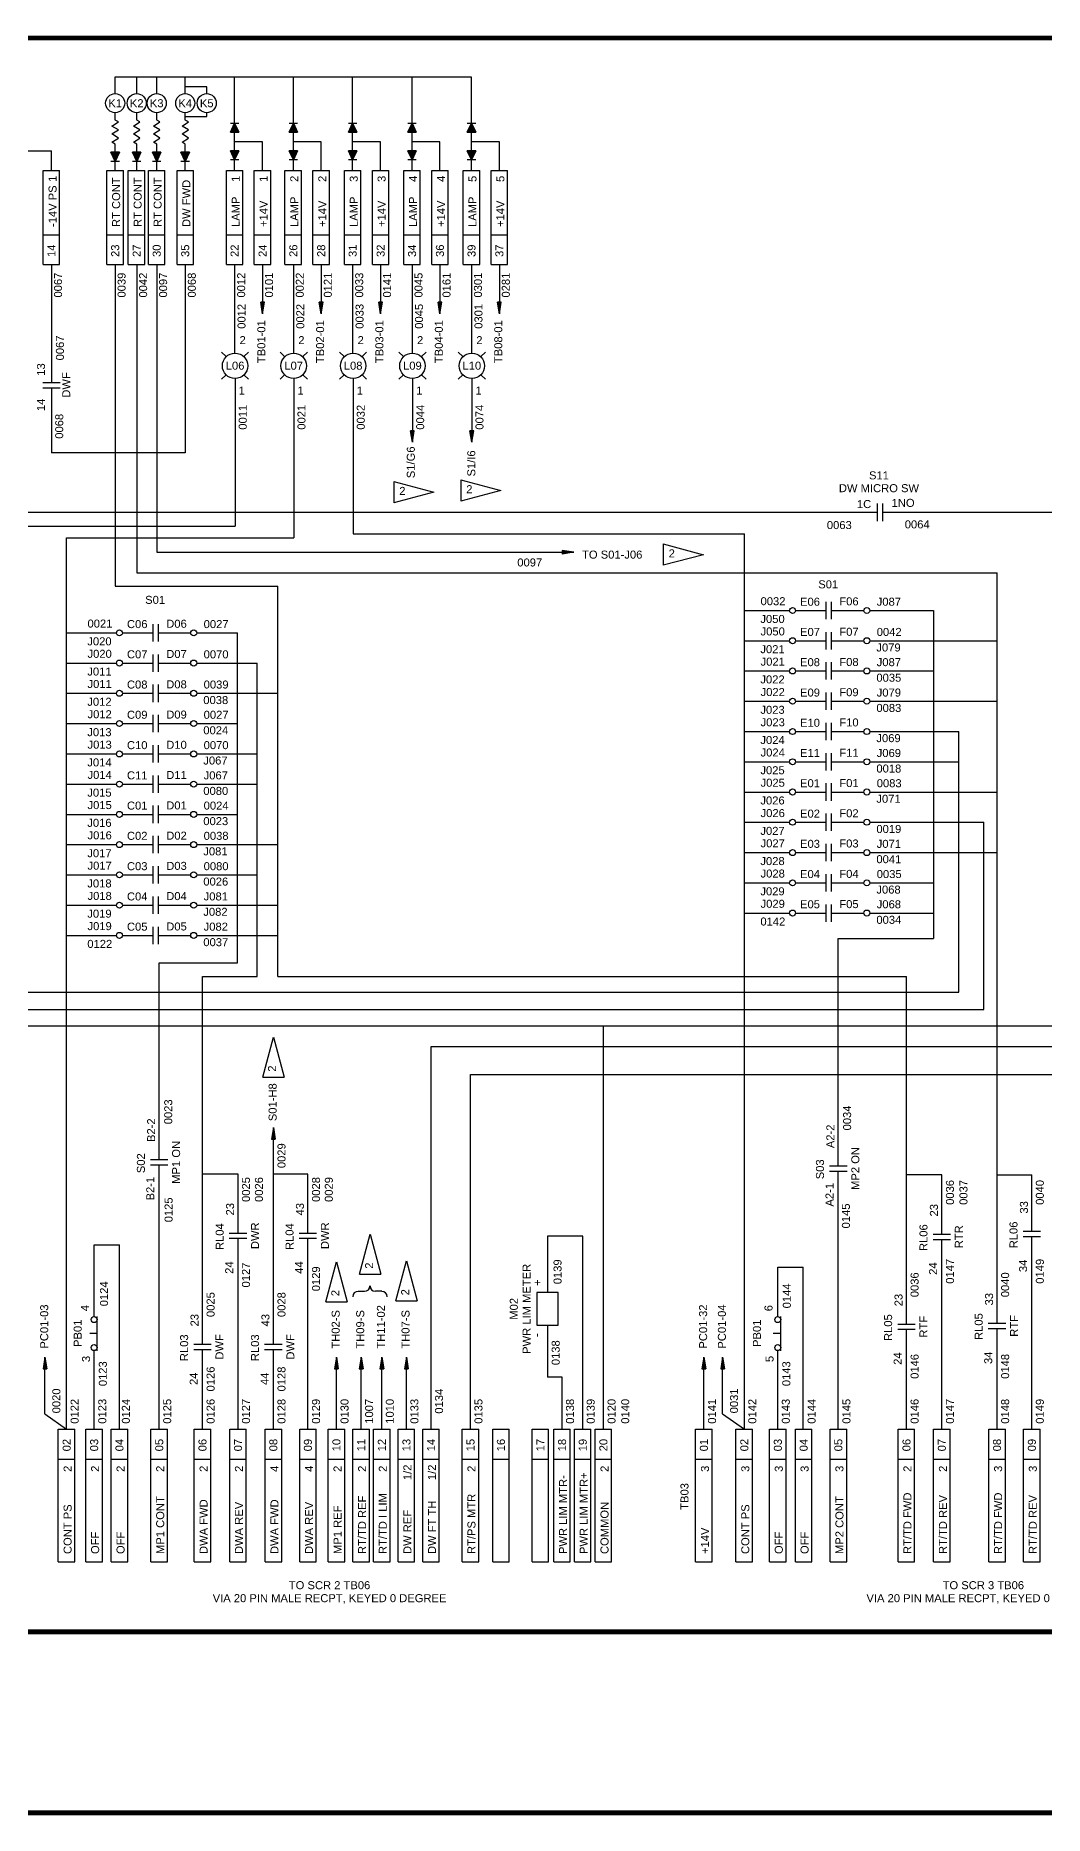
# Model space of a CAD drawing. Extents: x 0.8 to 17.4, y -1.4 to 9.
# Drawn here: x 5.76 to 11.67, y -1.4 to 9.03 of the extents above; entities that cross this region are included whole.
import ezdxf
from ezdxf.enums import TextEntityAlignment as Align

# ---------------------------------------------------------------- set-up
doc = ezdxf.new("R2010")
doc.units = 0
doc.header["$MEASUREMENT"] = 0
doc.layers.get('0').update_dxf_attribs({"linetype": 'CONTINUOUS'})
doc.layers.add('DRAWING', color=7, linetype='CONTINUOUS')
doc.styles.get("Standard").update_dxf_attribs({"font": 'ARIAL.TTF'})

# ---------------------------------------------------------------- blocks, each defined once
blk = doc.blocks.new('pot_arrow')
blk.add_hatch(color=256).paths.add_polyline_path([(-0.068, 0.011), (-0.068, -0.011), (0, 0)])
for p, q in [((-0.068, 0.011), (-0.068, -0.011)), ((0, 0), (-0.068, 0.011)), ((0, 0), (-0.068, -0.011))]:
    blk.add_line(p, q)
blk = doc.blocks.new('npcap')
for p, q in [((0, 0.051), (0, -0.051)), ((0.031, 0.051), (0.031, -0.051))]:
    blk.add_line(p, q)
blk = doc.blocks.new('connection')
blk.add_circle((0.074, 0), 0.0744)
blk = doc.blocks.new('diode')
blk.add_hatch(color=256).paths.add_polyline_path([(0.072, 0), (0, 0.033), (0, -0.033)])
for p, q in [((0, 0.033), (0.072, 0)), ((0, 0.033), (0, -0.033)), ((0.072, 0), (0, -0.033)), ((0.072, 0.033), (0.072, -0.033))]:
    blk.add_line(p, q)
blk = doc.blocks.new('resistor')
for p, q in [((0, 0), (0.016, 0.025)), ((0.016, 0.025), (0.047, -0.025)), ((0.047, -0.025), (0.08, 0.025)), ((0.08, 0.025), (0.111, -0.025)), ((0.111, -0.025), (0.142, 0.025)), ((0.142, 0.025), (0.174, -0.025)), ((0.174, -0.025), (0.189, 0))]:
    blk.add_line(p, q)

msp = doc.modelspace()

# ---------------------------------------------------------------- linework, layer by layer
at = {"color": 7, "const_width": 0.0288}
msp.add_lwpolyline([(17.409, -1.384), (17.409, 9.011), (0.776, 9.011), (0.776, -1.384)], close=True, dxfattribs=at)
msp.add_lwpolyline([(0.776, -0.324), (17.409, -0.324)], dxfattribs=at)
at = {"layer": 'DRAWING', "color": 7}
for p, q in [((8.315, 8.781), (6.227, 8.781)), ((6.229, 8.685), (6.229, 8.781)), ((6.355, 8.685), (6.355, 8.781)), ((6.472, 8.685), (6.472, 8.781)), ((6.639, 8.685), (6.639, 8.781)), ((6.928, 8.235), (6.928, 8.781)), ((7.272, 8.235), (7.272, 8.781)), ((7.619, 8.235), (7.619, 8.781)), ((7.967, 8.235), (7.967, 8.781)), ((8.315, 8.235), (8.315, 8.781)), ((6.765, 8.726), (6.639, 8.726)), ((6.765, 8.685), (6.765, 8.726)), ((6.229, 8.531), (6.229, 8.573)), ((6.355, 8.531), (6.355, 8.573)), ((6.472, 8.531), (6.472, 8.573)), ((6.639, 8.531), (6.639, 8.573)), ((6.639, 8.551), (6.765, 8.551)), ((6.765, 8.551), (6.765, 8.573)), ((4.125, 8.351), (5.856, 8.351)), ((5.856, 8.235), (5.856, 8.351)), ((6.229, 8.235), (6.229, 8.389)), ((6.355, 8.235), (6.355, 8.389)), ((6.472, 8.235), (6.472, 8.389)), ((6.639, 8.235), (6.639, 8.389)), ((7.092, 8.403), (6.928, 8.403)), ((7.092, 8.235), (7.092, 8.403)), ((7.435, 8.403), (7.272, 8.403)), ((7.435, 8.235), (7.435, 8.403)), ((7.783, 8.403), (7.619, 8.403)), ((7.783, 8.235), (7.783, 8.403)), ((8.13, 8.403), (7.967, 8.403)), ((8.13, 8.235), (8.13, 8.403)), ((8.478, 8.403), (8.315, 8.403)), ((8.478, 8.235), (8.478, 8.403)), ((5.808, 7.684), (5.808, 8.235)), ((5.808, 8.235), (5.904, 8.235)), ((5.904, 7.684), (5.904, 8.235)), ((6.181, 7.684), (6.181, 8.235)), ((6.181, 8.235), (6.277, 8.235)), ((6.277, 7.684), (6.277, 8.235)), ((6.306, 7.684), (6.306, 8.235)), ((6.306, 8.235), (6.403, 8.235)), ((6.403, 7.684), (6.403, 8.235)), ((6.424, 7.684), (6.424, 8.235)), ((6.424, 8.235), (6.52, 8.235)), ((6.52, 7.684), (6.52, 8.235)), ((6.591, 7.684), (6.591, 8.235)), ((6.591, 8.235), (6.688, 8.235)), ((6.688, 7.684), (6.688, 8.235)), ((6.88, 7.684), (6.88, 8.235)), ((6.88, 8.235), (6.977, 8.235)), ((6.977, 7.684), (6.977, 8.235)), ((7.043, 7.684), (7.043, 8.235)), ((7.043, 8.235), (7.14, 8.235)), ((7.14, 7.684), (7.14, 8.235)), ((7.223, 7.684), (7.223, 8.235)), ((7.223, 8.235), (7.32, 8.235)), ((7.32, 7.684), (7.32, 8.235)), ((7.387, 7.684), (7.387, 8.235)), ((7.387, 8.235), (7.483, 8.235)), ((7.483, 7.684), (7.483, 8.235)), ((7.571, 7.684), (7.571, 8.235)), ((7.571, 8.235), (7.668, 8.235)), ((7.668, 7.684), (7.668, 8.235)), ((7.735, 7.684), (7.735, 8.235)), ((7.735, 8.235), (7.831, 8.235)), ((7.831, 7.684), (7.831, 8.235)), ((7.919, 7.684), (7.919, 8.235)), ((7.919, 8.235), (8.015, 8.235)), ((8.015, 7.684), (8.015, 8.235)), ((8.082, 7.684), (8.082, 8.235)), ((8.082, 8.235), (8.179, 8.235)), ((8.179, 7.684), (8.179, 8.235)), ((8.266, 7.684), (8.266, 8.235)), ((8.266, 8.235), (8.363, 8.235)), ((8.363, 7.684), (8.363, 8.235)), ((8.43, 7.684), (8.43, 8.235)), ((8.43, 8.235), (8.526, 8.235)), ((8.526, 7.684), (8.526, 8.235)), ((5.808, 7.858), (5.904, 7.858)), ((6.181, 7.858), (6.277, 7.858)), ((6.306, 7.858), (6.403, 7.858)), ((6.424, 7.858), (6.52, 7.858)), ((6.591, 7.858), (6.688, 7.858)), ((6.88, 7.858), (6.977, 7.858)), ((7.043, 7.858), (7.14, 7.858)), ((7.223, 7.858), (7.32, 7.858)), ((7.387, 7.858), (7.483, 7.858)), ((7.571, 7.858), (7.668, 7.858)), ((7.735, 7.858), (7.831, 7.858)), ((7.919, 7.858), (8.015, 7.858)), ((8.082, 7.858), (8.179, 7.858)), ((8.266, 7.858), (8.363, 7.858)), ((8.43, 7.858), (8.526, 7.858)), ((5.808, 7.684), (5.904, 7.684)), ((5.856, 7.684), (5.856, 6.991)), ((6.181, 7.684), (6.277, 7.684)), ((6.229, 7.684), (6.229, 5.8)), ((6.306, 7.684), (6.403, 7.684)), ((6.355, 7.684), (6.355, 5.879)), ((6.424, 7.684), (6.52, 7.684)), ((6.472, 7.684), (6.472, 5.999)), ((6.591, 7.684), (6.688, 7.684)), ((6.639, 7.684), (6.639, 6.581)), ((6.88, 7.684), (6.977, 7.684)), ((6.928, 7.684), (6.928, 7.166)), ((7.043, 7.684), (7.14, 7.684)), ((7.092, 7.684), (7.092, 7.396)), ((7.223, 7.684), (7.32, 7.684)), ((7.272, 7.684), (7.272, 7.166)), ((7.387, 7.684), (7.483, 7.684)), ((7.435, 7.684), (7.435, 7.396)), ((7.571, 7.684), (7.668, 7.684)), ((7.619, 7.684), (7.619, 7.166)), ((7.735, 7.684), (7.831, 7.684)), ((7.783, 7.684), (7.783, 7.396)), ((7.919, 7.684), (8.015, 7.684)), ((7.967, 7.684), (7.967, 7.166)), ((8.082, 7.684), (8.179, 7.684)), ((8.13, 7.684), (8.13, 7.396)), ((8.266, 7.684), (8.363, 7.684)), ((8.315, 7.684), (8.315, 7.166)), ((8.43, 7.684), (8.526, 7.684)), ((8.478, 7.684), (8.478, 7.396)), ((6.878, 7.145), (6.851, 7.171)), ((6.983, 7.145), (7.01, 7.171)), ((7.221, 7.145), (7.195, 7.171)), ((7.327, 7.145), (7.354, 7.171)), ((7.569, 7.145), (7.542, 7.171)), ((7.674, 7.145), (7.701, 7.171)), ((7.917, 7.145), (7.89, 7.171)), ((8.022, 7.145), (8.049, 7.171)), ((8.264, 7.145), (8.237, 7.171)), ((8.369, 7.145), (8.396, 7.171)), ((6.878, 7.039), (6.851, 7.012)), ((6.931, 7.017), (6.931, 6.151)), ((6.983, 7.039), (7.01, 7.012)), ((7.221, 7.039), (7.195, 7.012)), ((7.274, 7.017), (7.274, 6.084)), ((7.327, 7.039), (7.354, 7.012)), ((7.569, 7.039), (7.542, 7.012)), ((7.622, 7.017), (7.622, 6.107)), ((7.674, 7.039), (7.701, 7.012)), ((7.917, 7.039), (7.89, 7.012)), ((7.969, 7.017), (7.969, 6.643)), ((8.022, 7.039), (8.049, 7.012)), ((8.264, 7.039), (8.237, 7.012)), ((8.317, 7.017), (8.317, 6.643)), ((8.369, 7.039), (8.396, 7.012)), ((5.856, 6.96), (5.856, 6.581)), ((6.639, 6.581), (5.856, 6.581)), ((7.86, 6.413), (8.094, 6.351)), ((7.86, 6.413), (7.86, 6.289)), ((8.252, 6.424), (8.487, 6.361)), ((8.252, 6.424), (8.252, 6.299)), ((8.487, 6.361), (8.252, 6.299)), ((8.094, 6.351), (7.86, 6.289)), ((2.491, 6.151), (6.931, 6.151)), ((4.435, 6.233), (10.69, 6.233)), ((10.721, 6.233), (12.347, 6.233)), ((5.945, 0.863), (5.945, 6.084)), ((5.945, 6.084), (7.274, 6.084)), ((7.622, 6.107), (9.912, 6.107)), ((9.437, 6.048), (9.672, 5.985)), ((9.437, 6.048), (9.437, 5.923)), ((9.912, 0.863), (9.912, 6.107)), ((6.472, 5.999), (8.913, 5.999)), ((9.672, 5.985), (9.437, 5.923)), ((6.355, 5.879), (11.391, 5.879)), ((11.391, 1.485), (11.391, 5.879)), ((6.229, 5.8), (7.182, 5.8)), ((7.182, 3.515), (7.182, 5.8)), ((9.912, 5.658), (10.176, 5.658)), ((10.212, 5.658), (10.389, 5.658)), ((10.421, 5.658), (10.611, 5.658)), ((10.647, 5.658), (11.019, 5.658)), ((11.019, 5.658), (11.019, 3.737)), ((5.945, 5.527), (6.236, 5.527)), ((6.271, 5.527), (6.449, 5.527)), ((6.48, 5.527), (6.671, 5.527)), ((6.706, 5.527), (6.946, 5.527)), ((6.946, 3.594), (6.946, 5.527)), ((9.912, 5.481), (10.176, 5.481)), ((10.212, 5.481), (10.389, 5.481)), ((10.421, 5.481), (10.611, 5.481)), ((10.647, 5.481), (11.391, 5.481)), ((5.945, 5.35), (6.236, 5.35)), ((6.271, 5.35), (6.449, 5.35)), ((6.48, 5.35), (6.671, 5.35)), ((6.706, 5.35), (7.061, 5.35)), ((7.061, 3.515), (7.061, 5.35)), ((9.912, 5.304), (10.176, 5.304)), ((10.212, 5.304), (10.389, 5.304)), ((10.421, 5.304), (10.611, 5.304)), ((10.647, 5.304), (11.019, 5.304)), ((5.945, 5.173), (6.236, 5.173)), ((6.271, 5.173), (6.449, 5.173)), ((6.48, 5.173), (6.671, 5.173)), ((6.706, 5.173), (7.182, 5.173)), ((9.912, 5.127), (10.176, 5.127)), ((10.212, 5.127), (10.389, 5.127)), ((10.421, 5.127), (10.611, 5.127)), ((10.647, 5.127), (11.391, 5.127)), ((5.945, 4.996), (6.236, 4.996)), ((6.271, 4.996), (6.449, 4.996)), ((6.48, 4.996), (6.671, 4.996)), ((6.706, 4.996), (6.946, 4.996)), ((9.912, 4.949), (10.176, 4.949)), ((10.212, 4.949), (10.389, 4.949)), ((10.421, 4.949), (10.611, 4.949)), ((10.647, 4.949), (11.167, 4.949)), ((11.167, 3.423), (11.167, 4.949)), ((5.945, 4.818), (6.236, 4.818)), ((6.271, 4.818), (6.449, 4.818)), ((6.48, 4.818), (6.671, 4.818)), ((6.706, 4.818), (7.061, 4.818)), ((9.912, 4.772), (10.176, 4.772)), ((10.212, 4.772), (10.389, 4.772)), ((10.421, 4.772), (10.611, 4.772)), ((10.647, 4.772), (11.167, 4.772)), ((5.945, 4.641), (6.236, 4.641)), ((6.271, 4.641), (6.449, 4.641)), ((6.48, 4.641), (6.671, 4.641)), ((6.706, 4.641), (7.061, 4.641)), ((9.912, 4.595), (10.176, 4.595)), ((10.212, 4.595), (10.389, 4.595)), ((10.421, 4.595), (10.611, 4.595)), ((10.647, 4.595), (11.391, 4.595)), ((5.945, 4.464), (6.236, 4.464)), ((6.271, 4.464), (6.449, 4.464)), ((6.48, 4.464), (6.671, 4.464)), ((6.706, 4.464), (6.946, 4.464)), ((9.912, 4.418), (10.176, 4.418)), ((10.212, 4.418), (10.389, 4.418)), ((10.421, 4.418), (10.611, 4.418)), ((10.647, 4.418), (11.313, 4.418)), ((11.313, 3.321), (11.313, 4.418)), ((5.945, 4.287), (6.236, 4.287)), ((6.271, 4.287), (6.449, 4.287)), ((6.48, 4.287), (6.671, 4.287)), ((6.706, 4.287), (7.182, 4.287)), ((9.912, 4.24), (10.176, 4.24)), ((10.212, 4.24), (10.389, 4.24)), ((10.421, 4.24), (10.611, 4.24)), ((10.647, 4.24), (11.391, 4.24)), ((5.945, 4.11), (6.236, 4.11)), ((6.271, 4.11), (6.449, 4.11)), ((6.48, 4.11), (6.671, 4.11)), ((6.706, 4.11), (7.061, 4.11)), ((9.912, 4.063), (10.176, 4.063)), ((10.212, 4.063), (10.389, 4.063)), ((10.421, 4.063), (10.611, 4.063)), ((10.647, 4.063), (11.019, 4.063)), ((5.945, 3.932), (6.236, 3.932)), ((6.271, 3.932), (6.449, 3.932)), ((6.48, 3.932), (6.671, 3.932)), ((6.706, 3.932), (7.182, 3.932)), ((9.912, 3.886), (10.176, 3.886)), ((10.212, 3.886), (10.389, 3.886)), ((10.421, 3.886), (10.611, 3.886)), ((10.647, 3.886), (11.019, 3.886)), ((5.945, 3.755), (6.236, 3.755)), ((6.271, 3.755), (6.449, 3.755)), ((6.48, 3.755), (6.671, 3.755)), ((6.706, 3.755), (7.182, 3.755)), ((10.462, 2.406), (10.462, 3.737)), ((10.462, 3.737), (11.019, 3.737)), ((6.487, 2.442), (6.487, 3.594)), ((6.487, 3.594), (6.946, 3.594)), ((6.74, 1.362), (6.74, 3.515)), ((6.74, 3.515), (7.061, 3.515)), ((7.182, 3.515), (10.861, 3.515)), ((10.861, 1.479), (10.861, 3.515)), ((3.669, 3.423), (11.167, 3.423)), ((3.889, 3.321), (11.313, 3.321)), ((5.339, 3.225), (13.976, 3.225)), ((7.093, 2.925), (7.155, 3.16)), ((7.155, 3.16), (7.218, 2.925)), ((9.087, 0.863), (9.087, 3.225)), ((8.078, 0.863), (8.078, 3.104)), ((8.078, 3.104), (13.976, 3.104)), ((7.093, 2.925), (7.218, 2.925)), ((8.309, 0.863), (8.309, 2.94)), ((8.309, 2.94), (12.007, 2.94)), ((7.155, 1.362), (7.155, 2.63)), ((6.487, 0.863), (6.487, 2.411)), ((6.948, 2.357), (6.74, 2.357)), ((6.948, 2.012), (6.948, 2.357)), ((7.357, 2.357), (7.155, 2.357)), ((7.357, 2.012), (7.357, 2.357)), ((10.462, 0.863), (10.462, 2.375)), ((11.068, 2.353), (10.861, 2.353)), ((11.068, 2.006), (11.068, 2.353)), ((11.391, 2.353), (11.595, 2.353)), ((11.595, 2.022), (11.595, 2.353)), ((6.948, 0.863), (6.948, 1.981)), ((7.357, 0.863), (7.357, 1.981)), ((7.66, 1.771), (7.722, 2.005)), ((7.722, 2.005), (7.785, 1.771)), ((8.966, 1.993), (8.76, 1.993)), ((8.76, 1.993), (8.76, 1.664)), ((8.966, 0.863), (8.966, 1.993)), ((11.595, 0.863), (11.595, 1.991)), ((6.106, 1.943), (6.254, 1.943)), ((6.106, 1.523), (6.106, 1.943)), ((6.254, 0.863), (6.254, 1.943)), ((11.068, 0.863), (11.068, 1.975)), ((7.462, 1.61), (7.524, 1.844)), ((7.524, 1.844), (7.587, 1.61)), ((7.872, 1.615), (7.934, 1.85)), ((7.934, 1.85), (7.996, 1.615)), ((10.108, 1.812), (10.256, 1.812)), ((10.108, 1.523), (10.108, 1.812)), ((10.256, 0.863), (10.256, 1.812)), ((7.651, 1.671), (7.689, 1.671)), ((7.66, 1.771), (7.785, 1.771)), ((7.721, 1.702), (7.721, 1.702)), ((7.721, 1.702), (7.721, 1.702)), ((7.79, 1.671), (7.752, 1.671)), ((7.462, 1.61), (7.587, 1.61)), ((7.62, 1.639), (7.62, 1.639)), ((7.822, 1.639), (7.822, 1.639)), ((7.872, 1.615), (7.996, 1.615)), ((8.698, 1.664), (8.698, 1.472)), ((8.823, 1.664), (8.698, 1.664)), ((8.823, 1.472), (8.823, 1.664)), ((6.124, 1.323), (6.124, 1.523)), ((8.698, 1.472), (8.823, 1.472)), ((8.76, 1.472), (8.76, 1.167)), ((10.125, 1.323), (10.125, 1.523)), ((6.124, 1.423), (6.08, 1.423)), ((10.125, 1.423), (10.081, 1.423)), ((10.861, 0.863), (10.861, 1.448)), ((11.391, 0.863), (11.391, 1.453)), ((5.818, 0.953), (5.818, 1.285)), ((6.106, 0.863), (6.106, 1.323)), ((6.74, 0.863), (6.74, 1.33)), ((7.155, 0.863), (7.155, 1.33)), ((7.524, 0.863), (7.524, 1.285)), ((7.669, 0.863), (7.669, 1.285)), ((7.79, 0.863), (7.79, 1.285)), ((7.934, 0.863), (7.934, 1.285)), ((9.675, 0.863), (9.675, 1.285)), ((9.785, 0.953), (9.785, 1.285)), ((10.108, 0.863), (10.108, 1.323)), ((8.845, 1.167), (8.76, 1.167)), ((8.845, 0.863), (8.845, 1.167)), ((5.818, 0.953), (5.945, 0.863)), ((9.785, 0.953), (9.912, 0.863)), ((5.896, 0.087), (5.896, 0.863)), ((5.896, 0.863), (5.993, 0.863)), ((5.993, 0.087), (5.993, 0.863)), ((6.058, 0.087), (6.058, 0.863)), ((6.058, 0.863), (6.154, 0.863)), ((6.154, 0.087), (6.154, 0.863)), ((6.206, 0.087), (6.206, 0.863)), ((6.206, 0.863), (6.303, 0.863)), ((6.303, 0.087), (6.303, 0.863)), ((6.438, 0.087), (6.438, 0.863)), ((6.438, 0.863), (6.535, 0.863)), ((6.535, 0.087), (6.535, 0.863)), ((6.692, 0.087), (6.692, 0.863)), ((6.692, 0.863), (6.789, 0.863)), ((6.789, 0.087), (6.789, 0.863)), ((6.9, 0.087), (6.9, 0.863)), ((6.9, 0.863), (6.996, 0.863)), ((6.996, 0.087), (6.996, 0.863)), ((7.107, 0.087), (7.107, 0.863)), ((7.107, 0.863), (7.204, 0.863)), ((7.204, 0.087), (7.204, 0.863)), ((7.309, 0.087), (7.309, 0.863)), ((7.309, 0.863), (7.406, 0.863)), ((7.406, 0.087), (7.406, 0.863)), ((7.476, 0.087), (7.476, 0.863)), ((7.476, 0.863), (7.573, 0.863)), ((7.573, 0.087), (7.573, 0.863)), ((7.62, 0.087), (7.62, 0.863)), ((7.62, 0.863), (7.717, 0.863)), ((7.717, 0.087), (7.717, 0.863)), ((7.741, 0.087), (7.741, 0.863)), ((7.741, 0.863), (7.838, 0.863)), ((7.838, 0.087), (7.838, 0.863)), ((7.886, 0.087), (7.886, 0.863)), ((7.886, 0.863), (7.982, 0.863)), ((7.982, 0.087), (7.982, 0.863)), ((8.03, 0.087), (8.03, 0.863)), ((8.03, 0.863), (8.126, 0.863)), ((8.126, 0.087), (8.126, 0.863)), ((8.26, 0.087), (8.26, 0.863)), ((8.26, 0.863), (8.357, 0.863)), ((8.357, 0.087), (8.357, 0.863)), ((8.439, 0.087), (8.439, 0.863)), ((8.439, 0.863), (8.536, 0.863)), ((8.536, 0.087), (8.536, 0.863)), ((8.67, 0.087), (8.67, 0.863)), ((8.67, 0.863), (8.766, 0.863)), ((8.766, 0.087), (8.766, 0.863)), ((8.797, 0.087), (8.797, 0.863)), ((8.797, 0.863), (8.893, 0.863)), ((8.893, 0.087), (8.893, 0.863)), ((8.918, 0.087), (8.918, 0.863)), ((8.918, 0.863), (9.014, 0.863)), ((9.014, 0.087), (9.014, 0.863)), ((9.039, 0.087), (9.039, 0.863)), ((9.039, 0.863), (9.135, 0.863)), ((9.135, 0.087), (9.135, 0.863)), ((9.627, 0.087), (9.627, 0.863)), ((9.627, 0.863), (9.724, 0.863)), ((9.724, 0.087), (9.724, 0.863)), ((9.863, 0.087), (9.863, 0.863)), ((9.863, 0.863), (9.96, 0.863)), ((9.96, 0.087), (9.96, 0.863)), ((10.059, 0.087), (10.059, 0.863)), ((10.059, 0.863), (10.156, 0.863)), ((10.156, 0.087), (10.156, 0.863)), ((10.211, 0.087), (10.211, 0.863)), ((10.211, 0.863), (10.307, 0.863)), ((10.307, 0.087), (10.307, 0.863)), ((10.414, 0.087), (10.414, 0.863)), ((10.414, 0.863), (10.511, 0.863)), ((10.511, 0.087), (10.511, 0.863)), ((10.813, 0.087), (10.813, 0.863)), ((10.813, 0.863), (10.909, 0.863)), ((10.909, 0.087), (10.909, 0.863)), ((11.02, 0.087), (11.02, 0.863)), ((11.02, 0.863), (11.117, 0.863)), ((11.117, 0.087), (11.117, 0.863)), ((11.343, 0.087), (11.343, 0.863)), ((11.343, 0.863), (11.44, 0.863)), ((11.44, 0.087), (11.44, 0.863)), ((11.547, 0.087), (11.547, 0.863)), ((11.547, 0.863), (11.643, 0.863)), ((11.643, 0.087), (11.643, 0.863)), ((5.896, 0.688), (5.993, 0.688)), ((6.058, 0.688), (6.154, 0.688)), ((6.206, 0.688), (6.303, 0.688)), ((6.438, 0.688), (6.535, 0.688)), ((6.692, 0.688), (6.789, 0.688)), ((6.9, 0.688), (6.996, 0.688)), ((7.107, 0.688), (7.204, 0.688)), ((7.309, 0.688), (7.406, 0.688)), ((7.476, 0.688), (7.573, 0.688)), ((7.62, 0.688), (7.717, 0.688)), ((7.741, 0.688), (7.838, 0.688)), ((7.886, 0.688), (7.982, 0.688)), ((8.03, 0.688), (8.126, 0.688)), ((8.26, 0.688), (8.357, 0.688)), ((8.439, 0.688), (8.536, 0.688)), ((8.67, 0.688), (8.766, 0.688)), ((8.797, 0.688), (8.893, 0.688)), ((8.918, 0.688), (9.014, 0.688)), ((9.039, 0.688), (9.135, 0.688)), ((9.627, 0.688), (9.724, 0.688)), ((9.863, 0.688), (9.96, 0.688)), ((10.059, 0.688), (10.156, 0.688)), ((10.211, 0.688), (10.307, 0.688)), ((10.414, 0.688), (10.511, 0.688)), ((10.813, 0.688), (10.909, 0.688)), ((11.02, 0.688), (11.117, 0.688)), ((11.343, 0.688), (11.44, 0.688)), ((11.547, 0.688), (11.643, 0.688)), ((5.896, 0.087), (5.993, 0.087)), ((6.058, 0.087), (6.154, 0.087)), ((6.206, 0.087), (6.303, 0.087)), ((6.438, 0.087), (6.535, 0.087)), ((6.692, 0.087), (6.789, 0.087)), ((6.9, 0.087), (6.996, 0.087)), ((7.107, 0.087), (7.204, 0.087)), ((7.309, 0.087), (7.406, 0.087)), ((7.476, 0.087), (7.573, 0.087)), ((7.62, 0.087), (7.717, 0.087)), ((7.741, 0.087), (7.838, 0.087)), ((7.886, 0.087), (7.982, 0.087)), ((8.03, 0.087), (8.126, 0.087)), ((8.26, 0.087), (8.357, 0.087)), ((8.439, 0.087), (8.536, 0.087)), ((8.67, 0.087), (8.766, 0.087)), ((8.797, 0.087), (8.893, 0.087)), ((8.918, 0.087), (9.014, 0.087)), ((9.039, 0.087), (9.135, 0.087)), ((9.627, 0.087), (9.724, 0.087)), ((9.863, 0.087), (9.96, 0.087)), ((10.059, 0.087), (10.156, 0.087)), ((10.211, 0.087), (10.307, 0.087)), ((10.414, 0.087), (10.511, 0.087)), ((10.813, 0.087), (10.909, 0.087)), ((11.02, 0.087), (11.117, 0.087)), ((11.343, 0.087), (11.44, 0.087)), ((11.547, 0.087), (11.643, 0.087))]:
    msp.add_line(p, q, dxfattribs=at)
for centre in [(10.194, 5.658), (10.629, 5.658), (6.254, 5.527), (6.689, 5.527), (10.194, 5.481), (10.629, 5.481), (6.254, 5.35), (6.689, 5.35), (10.194, 5.304), (10.629, 5.304), (6.254, 5.173), (6.689, 5.173), (10.194, 5.127), (10.629, 5.127), (6.254, 4.996), (6.689, 4.996), (10.194, 4.949), (10.629, 4.949), (6.254, 4.818), (6.689, 4.818), (10.194, 4.772), (10.629, 4.772), (6.254, 4.641), (6.689, 4.641), (10.194, 4.595), (10.629, 4.595), (6.254, 4.464), (6.689, 4.464), (10.194, 4.418), (10.629, 4.418), (6.254, 4.287), (6.689, 4.287), (10.194, 4.24), (10.629, 4.24), (6.254, 4.11), (6.689, 4.11), (10.194, 4.063), (10.629, 4.063), (6.254, 3.932), (6.689, 3.932), (10.194, 3.886), (10.629, 3.886), (6.254, 3.755), (6.689, 3.755), (6.106, 1.505), (10.108, 1.505), (6.106, 1.341), (10.108, 1.341)]:
    msp.add_circle(centre, 0.0176, dxfattribs=at)
for centre, start, end in [((7.651, 1.639), 90, 180), ((7.689, 1.702), 270, 0), ((7.752, 1.702), 180, 270), ((7.79, 1.639), 0, 90)]:
    msp.add_arc(centre, 0.0312, start, end, dxfattribs=at)

# ---------------------------------------------------------------- block references
at = {"layer": 'DRAWING', "color": 7, "xscale": 0.75, "yscale": 0.75, "zscale": 0.75}
for name, p, rotation in [('connection', (6.229, 8.685), 270), ('connection', (6.355, 8.685), 270), ('connection', (6.472, 8.685), 270), ('connection', (6.639, 8.685), 270), ('connection', (6.765, 8.685), 270), ('resistor', (6.229, 8.389), 90), ('resistor', (6.355, 8.389), 90), ('resistor', (6.472, 8.389), 90), ('resistor', (6.639, 8.389), 90), ('diode', (6.928, 8.459), 90), ('diode', (7.272, 8.459), 90), ('diode', (7.619, 8.459), 90), ('diode', (7.967, 8.459), 90), ('diode', (8.315, 8.459), 90), ('diode', (6.229, 8.342), 270), ('diode', (6.355, 8.342), 270), ('diode', (6.472, 8.342), 270), ('diode', (6.639, 8.342), 270), ('diode', (6.928, 8.351), 270), ('diode', (7.272, 8.351), 270), ('diode', (7.619, 8.351), 270), ('diode', (7.967, 8.351), 270), ('diode', (8.315, 8.351), 270)]:
    msp.add_blockref(name, p, dxfattribs=dict(at, rotation=rotation))
at = {"layer": 'DRAWING', "color": 7}
for name, p, rotation in [('pot_arrow', (7.092, 7.396), 270), ('pot_arrow', (7.435, 7.396), 270), ('pot_arrow', (7.783, 7.396), 270), ('pot_arrow', (8.13, 7.396), 270), ('pot_arrow', (8.478, 7.396), 270), ('connection', (6.931, 7.017), 90), ('connection', (7.274, 7.017), 90), ('connection', (7.622, 7.017), 90), ('connection', (7.969, 7.017), 90), ('connection', (8.317, 7.017), 90), ('npcap', (5.856, 6.991), 270), ('pot_arrow', (7.969, 6.643), 270), ('pot_arrow', (8.317, 6.643), 270), ('pot_arrow', (7.155, 2.63), 90), ('npcap', (6.487, 2.411), 90), ('npcap', (10.462, 2.375), 90), ('npcap', (6.948, 1.981), 90), ('npcap', (7.357, 1.981), 90), ('npcap', (11.068, 1.975), 90), ('npcap', (11.595, 1.991), 90), ('npcap', (10.861, 1.448), 90), ('npcap', (11.391, 1.453), 90), ('npcap', (6.74, 1.33), 90), ('npcap', (7.155, 1.33), 90), ('pot_arrow', (5.818, 1.285), 90), ('pot_arrow', (7.524, 1.285), 90), ('pot_arrow', (7.669, 1.285), 90), ('pot_arrow', (7.79, 1.285), 90), ('pot_arrow', (7.934, 1.285), 90), ('pot_arrow', (9.675, 1.285), 90), ('pot_arrow', (9.785, 1.285), 90)]:
    msp.add_blockref(name, p, dxfattribs=dict(at, rotation=rotation))
for name, p in [('npcap', (10.69, 6.233)), ('pot_arrow', (8.913, 5.999)), ('npcap', (10.389, 5.658)), ('npcap', (6.449, 5.527)), ('npcap', (10.389, 5.481)), ('npcap', (6.449, 5.35)), ('npcap', (10.389, 5.304)), ('npcap', (6.449, 5.173)), ('npcap', (10.389, 5.127)), ('npcap', (6.449, 4.996)), ('npcap', (10.389, 4.949)), ('npcap', (6.449, 4.818)), ('npcap', (10.389, 4.772)), ('npcap', (6.449, 4.641)), ('npcap', (10.389, 4.595)), ('npcap', (6.449, 4.464)), ('npcap', (10.389, 4.418)), ('npcap', (6.449, 4.287)), ('npcap', (10.389, 4.24)), ('npcap', (6.449, 4.11)), ('npcap', (10.389, 4.063)), ('npcap', (6.449, 3.932)), ('npcap', (10.389, 3.886)), ('npcap', (6.449, 3.755))]:
    msp.add_blockref(name, p, dxfattribs=at)

# ---------------------------------------------------------------- texts
for s, p in [('K1', (6.229, 8.629)), ('K2', (6.355, 8.629)), ('K3', (6.472, 8.629)), ('K4', (6.639, 8.629)), ('K5', (6.765, 8.629)), ('L06', (6.931, 7.092)), ('L07', (7.274, 7.092)), ('L08', (7.622, 7.092)), ('L09', (7.969, 7.092)), ('L10', (8.317, 7.092))]:
    msp.add_text(s, height=0.0469, dxfattribs=at).set_placement(p, align=Align.MIDDLE_CENTER)
for s, height, p in [('-14V PS', 0.0469, (5.886, 7.904)), ('1', 0.0469, (5.886, 8.168)), ('RT CONT', 0.0469, (6.258, 7.904)), ('RT CONT', 0.0469, (6.384, 7.904)), ('RT CONT', 0.0469, (6.501, 7.904)), ('DW FWD', 0.0469, (6.669, 7.904)), ('1', 0.0469, (6.958, 8.168)), ('1', 0.0469, (7.121, 8.168)), ('2', 0.0469, (7.301, 8.168)), ('2', 0.0469, (7.465, 8.168)), ('3', 0.0469, (7.649, 8.168)), ('3', 0.0469, (7.812, 8.168)), ('4', 0.0469, (7.996, 8.168)), ('4', 0.0469, (8.16, 8.168)), ('5', 0.0469, (8.344, 8.168)), ('5', 0.0469, (8.507, 8.168)), ('LAMP', 0.0469, (6.958, 7.904)), ('+14V', 0.0469, (7.121, 7.904)), ('LAMP', 0.0469, (7.301, 7.904)), ('+14V', 0.0469, (7.465, 7.904)), ('LAMP', 0.0469, (7.649, 7.904)), ('+14V', 0.0469, (7.812, 7.904)), ('LAMP', 0.0469, (7.996, 7.904)), ('+14V', 0.0469, (8.16, 7.904)), ('LAMP', 0.0469, (8.344, 7.904)), ('+14V', 0.0469, (8.507, 7.904)), ('0067', 0.0469, (5.918, 7.491)), ('0039', 0.0469, (6.29, 7.491)), ('0042', 0.0469, (6.416, 7.491)), ('0097', 0.0469, (6.533, 7.491)), ('0068', 0.0469, (6.701, 7.491)), ('0012', 0.0469, (6.99, 7.491)), ('0101', 0.0469, (7.153, 7.491)), ('0022', 0.0469, (7.333, 7.491)), ('0121', 0.0469, (7.497, 7.491)), ('0033', 0.0469, (7.681, 7.491)), ('0141', 0.0469, (7.844, 7.491)), ('0045', 0.0469, (8.028, 7.491)), ('0161', 0.0469, (8.192, 7.491)), ('0301', 0.0469, (8.376, 7.491)), ('0281', 0.0469, (8.539, 7.491)), ('0012', 0.0469, (6.992, 7.308)), ('0022', 0.0469, (7.336, 7.308)), ('0033', 0.0469, (7.683, 7.308)), ('0045', 0.0469, (8.031, 7.308)), ('0301', 0.0469, (8.379, 7.308)), ('TB01-01', 0.0469, (7.108, 7.107)), ('TB02-01', 0.0469, (7.452, 7.107)), ('TB03-01', 0.0469, (7.799, 7.107)), ('TB04-01', 0.0469, (8.147, 7.107)), ('TB08-01', 0.0469, (8.495, 7.107)), ('0067', 0.0469, (5.929, 7.123)), ('13', 0.0469, (5.818, 7.033)), ('14', 0.0469, (5.818, 6.826)), ('0068', 0.0469, (5.925, 6.664)), ('0011', 0.0469, (6.999, 6.717)), ('0021', 0.0469, (7.343, 6.717)), ('0032', 0.0469, (7.69, 6.717)), ('0044', 0.0469, (8.038, 6.717)), ('0074', 0.0469, (8.385, 6.717)), ('S1/G6', 0.0469, (7.983, 6.433)), ('S1/I6', 0.0469, (8.337, 6.443)), ('2', 0.0469, (7.171, 2.957)), ('S01-H8', 0.0469, (7.174, 2.667)), ('0023', 0.0469, (6.563, 2.649)), ('0034', 0.0469, (10.537, 2.613)), ('B2-2', 0.0469, (6.463, 2.545)), ('A2-2', 0.0469, (10.439, 2.509)), ('0029', 0.0469, (7.226, 2.392)), ('B2-1', 0.0469, (6.458, 2.203)), ('0025', 0.0469, (7.018, 2.194)), ('0026', 0.0469, (7.094, 2.194)), ('0028', 0.0469, (7.428, 2.194)), ('0029', 0.0469, (7.503, 2.194)), ('A2-1', 0.0469, (10.434, 2.167)), ('0036', 0.0469, (11.139, 2.177)), ('0037', 0.0469, (11.218, 2.177)), ('0040', 0.0469, (11.665, 2.177)), ('0125', 0.0469, (6.565, 2.075)), ('33', 0.0469, (11.572, 2.126)), ('23', 0.0469, (6.925, 2.115)), ('43', 0.0469, (7.334, 2.115)), ('0145', 0.0469, (10.53, 2.039)), ('23', 0.0469, (11.045, 2.109)), ('24', 0.0469, (6.92, 1.773)), ('0127', 0.0469, (7.018, 1.693)), ('44', 0.0469, (7.329, 1.773)), ('0129', 0.0469, (7.428, 1.671)), ('2', 0.0469, (7.739, 1.803)), ('0139', 0.0469, (8.842, 1.712)), ('0036', 0.0469, (10.932, 1.636)), ('24', 0.0469, (11.04, 1.767)), ('0147', 0.0469, (11.139, 1.715)), ('0040', 0.0469, (11.462, 1.636)), ('34', 0.0469, (11.567, 1.783)), ('0149', 0.0469, (11.665, 1.715)), ('0124', 0.0469, (6.187, 1.583)), ('2', 0.0469, (7.541, 1.642)), ('2', 0.0469, (7.95, 1.647)), ('+', 0.0469, (8.724, 1.702)), ('0144', 0.0469, (10.184, 1.571)), ('PC01-03', 0.0469, (5.837, 1.335)), ('4', 0.0469, (6.075, 1.554)), ('0025', 0.0469, (6.811, 1.52)), ('0028', 0.0469, (7.226, 1.52)), ('TH11-02', 0.0469, (7.808, 1.335)), ('PC01-32', 0.0469, (9.694, 1.335)), ('PC01-04', 0.0469, (9.804, 1.335)), ('6', 0.0469, (10.077, 1.554)), ('23', 0.0469, (10.838, 1.583)), ('33', 0.0469, (11.368, 1.588)), ('23', 0.0469, (6.717, 1.465)), ('43', 0.0469, (7.132, 1.465)), ('TH02-S', 0.0469, (7.543, 1.335)), ('TH09-S', 0.0469, (7.687, 1.335)), ('TH07-S', 0.0469, (7.952, 1.335)), ('-', 0.0469, (8.72, 1.403)), ('0138', 0.0469, (8.831, 1.238)), ('3', 0.0469, (6.082, 1.256)), ('0123', 0.0469, (6.18, 1.115)), ('5', 0.0469, (10.083, 1.256)), ('0143', 0.0469, (10.181, 1.115)), ('24', 0.0469, (10.833, 1.24)), ('0146', 0.0469, (10.932, 1.158)), ('34', 0.0469, (11.363, 1.245)), ('0148', 0.0469, (11.462, 1.158)), ('24', 0.0469, (6.712, 1.122)), ('0126', 0.0469, (6.811, 1.084)), ('44', 0.0469, (7.127, 1.122)), ('0128', 0.0469, (7.226, 1.084)), ('0020', 0.0469, (5.908, 0.956)), ('0134', 0.0469, (8.148, 0.954)), ('0031', 0.0469, (9.875, 0.956)), ('0122', 0.0469, (6.015, 0.895)), ('0123', 0.0469, (6.177, 0.895)), ('0124', 0.0469, (6.315, 0.895)), ('0125', 0.0469, (6.557, 0.895)), ('0126', 0.0469, (6.811, 0.895)), ('0127', 0.0469, (7.018, 0.895)), ('0128', 0.0469, (7.226, 0.895)), ('0129', 0.0469, (7.428, 0.895)), ('0130', 0.0469, (7.595, 0.895)), ('1007', 0.0469, (7.739, 0.895)), ('1010', 0.0469, (7.86, 0.895)), ('0133', 0.0469, (8.004, 0.895)), ('0135', 0.0469, (8.379, 0.895)), ('0138', 0.0469, (8.915, 0.895)), ('0139', 0.0469, (9.036, 0.895)), ('0120', 0.0469, (9.158, 0.895)), ('0140', 0.0469, (9.238, 0.895)), ('0141', 0.0469, (9.746, 0.895)), ('0142', 0.0469, (9.982, 0.895)), ('0143', 0.0469, (10.178, 0.895)), ('0144', 0.0469, (10.329, 0.895)), ('0145', 0.0469, (10.533, 0.895)), ('0146', 0.0469, (10.932, 0.895)), ('0147', 0.0469, (11.139, 0.895)), ('0148', 0.0469, (11.462, 0.895)), ('0149', 0.0469, (11.665, 0.895)), ('2', 0.0469, (5.974, 0.613)), ('2', 0.0469, (6.135, 0.613)), ('2', 0.0469, (6.284, 0.613)), ('2', 0.0469, (6.516, 0.613)), ('2', 0.0469, (6.77, 0.613)), ('2', 0.0469, (6.977, 0.613)), ('4', 0.0469, (7.185, 0.613)), ('4', 0.0469, (7.387, 0.613)), ('2', 0.0469, (7.554, 0.613)), ('2', 0.0469, (7.698, 0.613)), ('2', 0.0469, (7.819, 0.613)), ('1/2', 0.0469, (7.963, 0.565)), ('1/2', 0.0469, (8.107, 0.565)), ('2', 0.0469, (8.338, 0.613)), ('2', 0.0469, (9.117, 0.613)), ('3', 0.0469, (9.705, 0.613)), ('3', 0.0469, (9.941, 0.613)), ('3', 0.0469, (10.137, 0.613)), ('3', 0.0469, (10.288, 0.613)), ('3', 0.0469, (10.492, 0.613)), ('2', 0.0469, (10.89, 0.613)), ('2', 0.0469, (11.098, 0.613)), ('3', 0.0469, (11.421, 0.613)), ('3', 0.0469, (11.624, 0.613)), ('PWR LIM MTR-', 0.04688, (8.874, 0.132)), ('PWR LIM MTR+', 0.04688, (8.995, 0.132)), ('TB03', 0.0469, (9.585, 0.391)), ('CONT PS', 0.0469, (5.974, 0.132)), ('MP1 CONT', 0.0469, (6.516, 0.132)), ('DWA FWD', 0.0469, (6.77, 0.132)), ('DWA REV', 0.0469, (6.977, 0.132)), ('DWA FWD', 0.0469, (7.185, 0.132)), ('DWA REV', 0.0469, (7.387, 0.132)), ('RT/TD REF', 0.0469, (7.698, 0.132)), ('RT/TD I LIM', 0.04688, (7.819, 0.132)), ('DW FT TH', 0.0469, (8.107, 0.132)), ('RT/PS MTR', 0.0469, (8.338, 0.132)), ('COMMON', 0.0469, (9.117, 0.132)), ('CONT PS', 0.0469, (9.941, 0.132)), ('MP2 CONT', 0.0469, (10.492, 0.132)), ('RT/TD FWD', 0.0469, (10.89, 0.132)), ('RT/TD REV', 0.0469, (11.098, 0.132)), ('RT/TD FWD', 0.0469, (11.421, 0.132)), ('RT/TD REV', 0.0469, (11.624, 0.132)), ('MP1 REF', 0.0469, (7.554, 0.132)), ('DW REF', 0.0469, (7.963, 0.132)), ('OFF', 0.0469, (6.135, 0.132)), ('OFF', 0.0469, (6.284, 0.132)), ('+14V', 0.0469, (9.705, 0.132)), ('OFF', 0.0469, (10.137, 0.132)), ('OFF', 0.0469, (10.288, 0.132))]:
    msp.add_text(s, height=height, rotation=90, dxfattribs=at).set_placement(p)
for s, p in [('14', (5.856, 7.765)), ('23', (6.229, 7.765)), ('27', (6.355, 7.765)), ('30', (6.472, 7.765)), ('35', (6.639, 7.765)), ('22', (6.928, 7.765)), ('24', (7.092, 7.765)), ('26', (7.272, 7.765)), ('28', (7.435, 7.765)), ('31', (7.619, 7.765)), ('32', (7.783, 7.765)), ('34', (7.967, 7.765)), ('36', (8.13, 7.765)), ('39', (8.315, 7.765)), ('37', (8.478, 7.765)), ('02', (5.945, 0.77)), ('03', (6.106, 0.77)), ('04', (6.254, 0.77)), ('05', (6.487, 0.77)), ('06', (6.74, 0.77)), ('07', (6.948, 0.77)), ('08', (7.155, 0.77)), ('09', (7.357, 0.77)), ('10', (7.524, 0.77)), ('11', (7.669, 0.77)), ('12', (7.79, 0.77)), ('13', (7.934, 0.77)), ('14', (8.078, 0.77)), ('15', (8.309, 0.77)), ('16', (8.487, 0.77)), ('17', (8.718, 0.77)), ('18', (8.845, 0.77)), ('19', (8.966, 0.77)), ('20', (9.087, 0.77)), ('01', (9.675, 0.77)), ('02', (9.912, 0.77)), ('03', (10.108, 0.77)), ('04', (10.259, 0.77)), ('05', (10.462, 0.77)), ('06', (10.861, 0.77)), ('07', (11.068, 0.77)), ('08', (11.391, 0.77)), ('09', (11.595, 0.77))]:
    msp.add_text(s, height=0.0469, rotation=90, dxfattribs=at).set_placement(p, align=Align.MIDDLE_CENTER)
for s, p in [('2', (6.957, 7.218)), ('2', (7.301, 7.218)), ('2', (7.648, 7.218)), ('2', (7.996, 7.218)), ('2', (8.343, 7.218)), ('1', (6.952, 6.923)), ('1', (7.296, 6.923)), ('1', (7.643, 6.923)), ('1', (7.991, 6.923)), ('1', (8.338, 6.923)), ('2', (7.892, 6.335)), ('2', (8.284, 6.345)), ('1C', (10.571, 6.258)), ('1NO', (10.774, 6.265)), ('0063', (10.395, 6.135)), ('0064', (10.851, 6.139)), ('0097', (8.583, 5.916)), ('TO S01-J06', (8.962, 5.962)), ('2', (9.469, 5.969)), ('0032', (10.007, 5.689)), ('E06', (10.238, 5.686)), ('F06', (10.468, 5.688)), ('J087', (10.687, 5.686)), ('J050', (10.006, 5.585)), ('0021', (6.067, 5.558)), ('C06', (6.298, 5.555)), ('D06', (6.528, 5.557)), ('0027', (6.747, 5.555)), ('J050', (10.007, 5.512)), ('E07', (10.238, 5.509)), ('F07', (10.468, 5.51)), ('0042', (10.687, 5.509)), ('J020', (6.066, 5.454)), ('J020', (6.067, 5.381)), ('C07', (6.298, 5.378)), ('D07', (6.528, 5.38)), ('0070', (6.747, 5.378)), ('J021', (10.006, 5.408)), ('J079', (10.685, 5.418)), ('J011', (6.066, 5.277)), ('J021', (10.007, 5.335)), ('E08', (10.238, 5.332)), ('F08', (10.468, 5.333)), ('J087', (10.687, 5.332)), ('J011', (6.067, 5.204)), ('C08', (6.298, 5.201)), ('D08', (6.528, 5.202)), ('0039', (6.747, 5.201)), ('J022', (10.006, 5.231)), ('0035', (10.685, 5.241)), ('J012', (6.066, 5.1)), ('0038', (6.745, 5.11)), ('J022', (10.007, 5.157)), ('E09', (10.238, 5.154)), ('F09', (10.468, 5.156)), ('J079', (10.687, 5.154)), ('0083', (10.685, 5.064)), ('J012', (6.067, 5.027)), ('C09', (6.298, 5.024)), ('D09', (6.528, 5.025)), ('0027', (6.747, 5.024)), ('J023', (10.006, 5.053)), ('J023', (10.007, 4.98)), ('E10', (10.238, 4.977)), ('F10', (10.468, 4.979)), ('J013', (6.066, 4.922)), ('0024', (6.745, 4.933)), ('J024', (10.006, 4.876)), ('J069', (10.685, 4.887)), ('J013', (6.067, 4.849)), ('C10', (6.298, 4.846)), ('D10', (6.528, 4.848)), ('J067', (6.745, 4.756)), ('0070', (6.747, 4.846)), ('J024', (10.007, 4.803)), ('E11', (10.238, 4.8)), ('F11', (10.468, 4.801)), ('J069', (10.687, 4.8)), ('J014', (6.066, 4.745)), ('J014', (6.067, 4.672)), ('C11', (6.298, 4.669)), ('D11', (6.528, 4.671)), ('J067', (6.747, 4.669)), ('J025', (10.006, 4.699)), ('0018', (10.685, 4.709)), ('J015', (6.066, 4.568)), ('0080', (6.745, 4.578)), ('J025', (10.007, 4.626)), ('E01', (10.238, 4.623)), ('F01', (10.468, 4.624)), ('0083', (10.687, 4.623)), ('J015', (6.067, 4.495)), ('C01', (6.298, 4.492)), ('D01', (6.528, 4.493)), ('0024', (6.747, 4.492)), ('J026', (10.006, 4.522)), ('J026', (10.007, 4.448)), ('E02', (10.238, 4.445)), ('F02', (10.468, 4.447)), ('J071', (10.685, 4.532)), ('J016', (6.066, 4.391)), ('0023', (6.745, 4.401)), ('J027', (10.006, 4.344)), ('0019', (10.685, 4.355)), ('J016', (6.067, 4.318)), ('C02', (6.298, 4.315)), ('D02', (6.528, 4.316)), ('0038', (6.747, 4.315)), ('J027', (10.007, 4.271)), ('E03', (10.238, 4.268)), ('F03', (10.468, 4.27)), ('J071', (10.687, 4.268)), ('J017', (6.066, 4.213)), ('J017', (6.067, 4.14)), ('C03', (6.298, 4.137)), ('D03', (6.528, 4.139)), ('J081', (6.745, 4.224)), ('0080', (6.747, 4.137)), ('J028', (10.006, 4.167)), ('0041', (10.685, 4.178)), ('J018', (6.066, 4.036)), ('0026', (6.745, 4.047)), ('J028', (10.007, 4.094)), ('E04', (10.238, 4.091)), ('F04', (10.468, 4.092)), ('0035', (10.687, 4.091)), ('J018', (6.067, 3.963)), ('C04', (6.298, 3.96)), ('D04', (6.528, 3.962)), ('J081', (6.747, 3.96)), ('J029', (10.006, 3.99)), ('J029', (10.007, 3.917)), ('E05', (10.238, 3.914)), ('F05', (10.468, 3.915)), ('J068', (10.685, 4)), ('J068', (10.687, 3.914)), ('J019', (6.066, 3.859)), ('J082', (6.745, 3.87)), ('0142', (10.006, 3.813)), ('0034', (10.685, 3.823)), ('J019', (6.067, 3.786)), ('C05', (6.298, 3.783)), ('D05', (6.528, 3.784)), ('J082', (6.747, 3.783)), ('0122', (6.066, 3.682)), ('0037', (6.745, 3.692))]:
    msp.add_text(s, height=0.0469, dxfattribs=at).set_placement(p)
for s, height, p in [('DWF', 0.0469, (5.966, 6.979)), ('MP1 ON', 0.0469, (6.609, 2.426)), ('MP2 ON', 0.0469, (10.585, 2.39)), ('S02', 0.0469, (6.403, 2.421)), ('S03', 0.0469, (10.378, 2.385)), ('RL04', 0.0469, (6.864, 1.991)), ('DWR', 0.0469, (7.071, 1.996)), ('RL04', 0.0469, (7.273, 1.991)), ('DWR', 0.0469, (7.48, 1.996)), ('RL06', 0.0469, (10.984, 1.985)), ('RTR', 0.0469, (11.191, 1.99)), ('RL06', 0.0469, (11.511, 2.001)), ('PWR LIM METER', 0.04688, (8.661, 1.568)), ('M02', 0.0469, (8.586, 1.568)), ('PB01', 0.0469, (6.033, 1.425)), ('PB01', 0.0469, (10.009, 1.425)), ('RL05', 0.0469, (10.777, 1.458)), ('RTF', 0.0469, (10.984, 1.463)), ('RL05', 0.0469, (11.307, 1.464)), ('RTF', 0.0469, (11.514, 1.468)), ('RL03', 0.0469, (6.656, 1.34)), ('DWF', 0.0469, (6.863, 1.345)), ('RL03', 0.0469, (7.071, 1.34)), ('DWF', 0.0469, (7.278, 1.345))]:
    msp.add_text(s, height=height, rotation=90, dxfattribs=at).set_placement(p, align=Align.CENTER)
for s, height, p in [('S11', 0.0469, (10.7, 6.426)), ('DW MICRO SW', 0.04688, (10.7, 6.351)), ('S01', 0.0469, (6.463, 5.697)), ('S01', 0.0469, (10.403, 5.788)), ('VIA 20 PIN MALE RECPT, KEYED 0 DEGREE', 0.04688, (7.484, -0.15)), ('TO SCR 2 TB06', 0.04688, (7.484, -0.074)), ('VIA 20 PIN MALE RECPT, KEYED 0 DEGREE', 0.04688, (11.311, -0.15)), ('TO SCR 3 TB06', 0.04688, (11.311, -0.074))]:
    msp.add_text(s, height=height, dxfattribs=at).set_placement(p, align=Align.CENTER)

doc.saveas('drawing.dxf')
